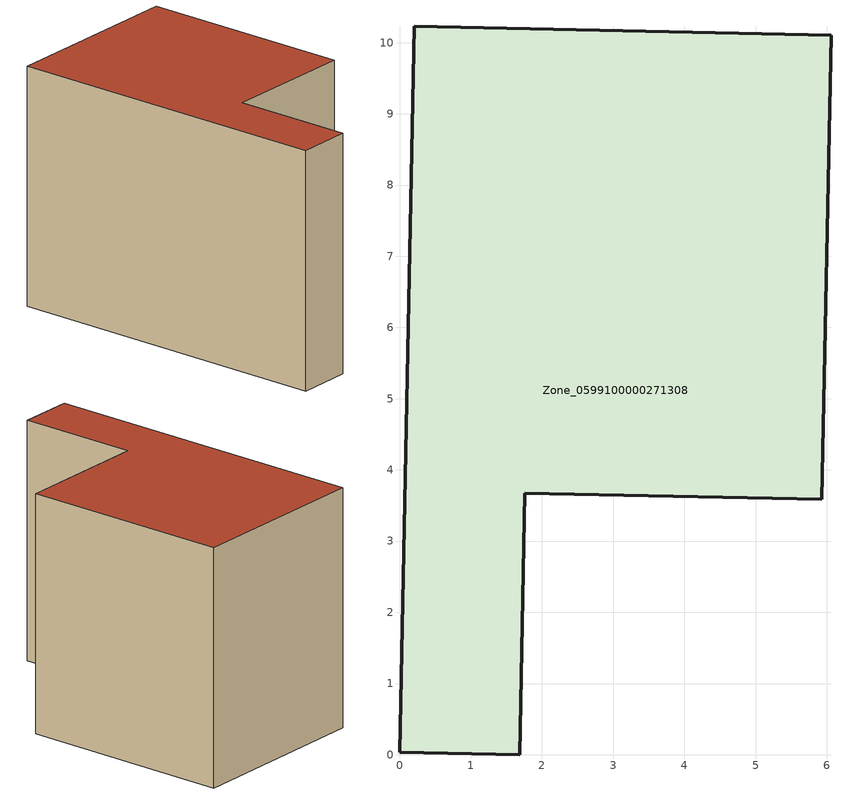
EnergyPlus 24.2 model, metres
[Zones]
Zone_0599100000271308
 floor ground (C_G): 0,0.04 0.21,10.23 6.06,10.11 5.93,3.59 1.76,3.67 1.69,0 z0
 wall outside (C_F): 0.21,10.23 0,0.04 1.69,0 1.76,3.67 5.93,3.59 6.06,10.11 0.21,10.23 z0:7.39
 roof outside (C_R): 6.06,10.11 0.21,10.23 0,0.04 1.69,0 1.76,3.67 5.93,3.59 z7.39
[BUILDING]
Pand.0599100000271308: North Axis=0; Terrain=City; Loads Convergence Tolerance Value=0.04; Temperature Convergence Tolerance Value=0.4; Solar Distribution=FullExterior; Maximum Number of Warmup Days=25; Minimum Number of Warmup Days=1
[Site:Location]
Rotterdam.The.Hague.AP_ZH_NLD Design_Conditions: Latitude=51.96; Longitude=4.45; Time Zone=1; Elevation=-4.5
[SITE:GROUNDTEMPERATURE:BUILDINGSURFACE]
18, 18, 18, 18, 18, 18, 18, 18, 18, 18, 18, 18
[MATERIAL] Thermal Absorptance=0.9; Solar Absorptance=0.7; Visible Absorptance=0.7
Name | Roughness | Thickness | Conductivity | Density | Specific Heat
G.TC.1946 | MediumSmooth | 0.15 | 1 | 540 | 1210
F.TC.1946 | Rough | 0.3 | 0.857143 | 1920 | 840
R.TC.1946 | MediumRough | 0.2 | 0.909091 | 1500 | 1000
[CONSTRUCTION]
C_G: G.TC.1946
C_F: F.TC.1946
C_R: R.TC.1946
[ZONE]
Zone_0599100000271308: Type=1; Multiplier=1; Ceiling Height=Autocalculate; Volume=Autocalculate; Floor Area=autocalculate; Part of Total Floor Area=Yes
[ZONEINFILTRATION:DESIGNFLOWRATE]
Infil_Zone_0599100000271308: Zone or ZoneList or Space or SpaceList=Zone_0599100000271308; Schedule=AlwaysOn; Design Flow Rate Calculation Method=Flow/Area; Flow Rate per Floor Area=0.003; Constant Term Coefficient=1; Temperature Term Coefficient=0; Velocity Term Coefficient=0; Velocity Squared Term Coefficient=0
[HVACTEMPLATE:ZONE:IDEALLOADSAIRSYSTEM]
Zone_0599100000271308: Maximum Heating Supply Air Temperature=50; Minimum Cooling Supply Air Temperature=13; Maximum Heating Supply Air Humidity Ratio=0.0156; Minimum Cooling Supply Air Humidity Ratio=0.0077; Heating Limit=NoLimit; Cooling Limit=NoLimit; Dehumidification Control Type=ConstantSensibleHeatRatio; Cooling Sensible Heat Ratio=0.7; Dehumidification Setpoint=60; Humidification Control Type=None; Humidification Setpoint=30; Outdoor Air Method=None; Outdoor Air Flow Rate per Person=0.00944; Outdoor Air Flow Rate per Zone Floor Area=0; Outdoor Air Flow Rate per Zone=0; Demand Controlled Ventilation Type=None; Outdoor Air Economizer Type=NoEconomizer; Heat Recovery Type=None; Sensible Heat Recovery Effectiveness=0.7; Latent Heat Recovery Effectiveness=0.65
[ZONECONTROL:THERMOSTAT]
ThermostatControl_Zone_0599100000271308: Zone or ZoneList=Zone_0599100000271308; Control Type Schedule=DualSetpointControlType; Control 1=Thermostat_Zone_0599100000271308; Temperature Difference Between Cutout And Setpoint=0
[THERMOSTATSETPOINT:DUALSETPOINT]
Thermostat_Zone_0599100000271308: Heating Setpoint Temperature Schedule=HeatingSetpoint_Zone_0599100000271308; Cooling Setpoint Temperature Schedule=CoolingSetpoint_Zone_0599100000271308
[SCHEDULE:COMPACT]
HeatingSetpoint_Zone_0599100000271308: Through: 12/31, For: AllDays, Until: 24:00, 21
CoolingSetpoint_Zone_0599100000271308: Through: 12/31, For: AllDays, Until: 24:00, 24
DualSetpointControlType: Through: 12/31, For: AllDays, Until: 24:00, 4
AlwaysOn: Through: 12/31, For: AllDays, Until: 24:00, 1
